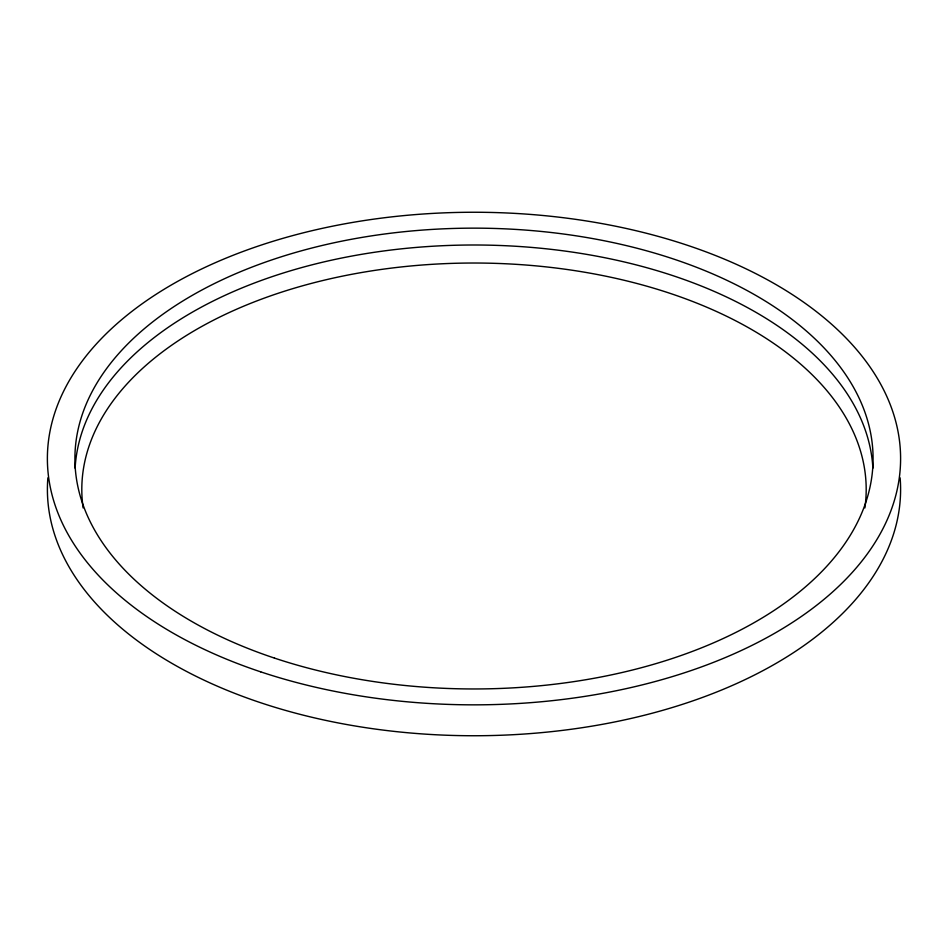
<?xml version="1.0" encoding="UTF-8"?>
<svg xmlns="http://www.w3.org/2000/svg" width="948" height="948" viewBox="0 0 948 948"><rect width="100%" height="100%" fill="white"/><g stroke="black" fill="none" stroke-linecap="round" stroke-linejoin="round"><path stroke-width="1.42" d="M900.126 477.851A426.6 246.29 0 0 1 474 735.743A426.6 246.29 0 0 1 47.874 477.851M83.116 507.927A392.199 226.43 0 0 1 474 263.023A392.199 226.43 0 0 1 864.884 507.927M75.117 468.17A399.072 230.4 0 0 1 474 244.999A399.072 230.4 0 0 1 872.883 468.17M260.7 671.848A426.6 246.29 0 0 0 900.6 458.548A426.6 246.29 0 0 0 260.7 245.248A426.6 246.29 0 0 0 260.7 671.848M274.458 658.09A399.072 230.4 0 0 0 873.072 458.548A399.072 230.4 0 0 0 274.458 259.017A399.072 230.4 0 0 0 274.458 658.09"/></g></svg>
